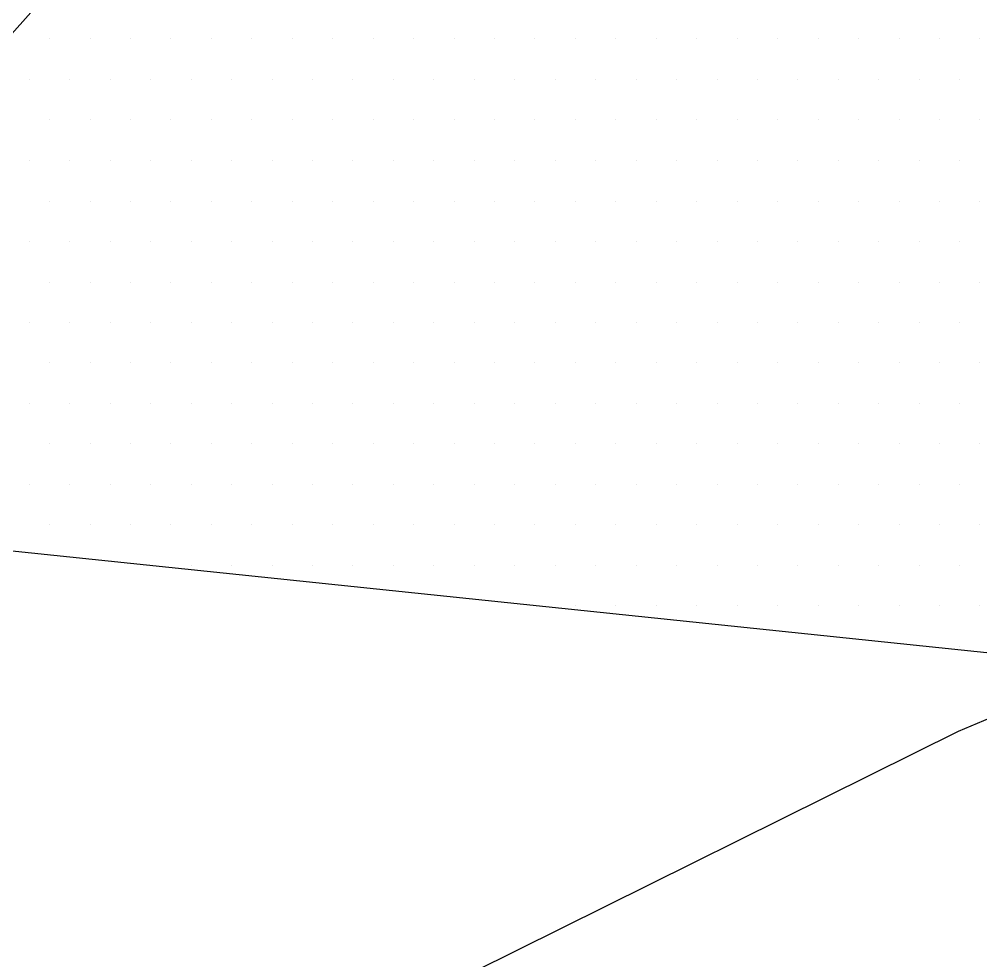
# Paper-space layout 'TOP_A1_00200_01-01-2017_MODELE' of a CAD drawing. Header units: millimetres. Extents: x -52 to 293, y -3 to 294.
# Drawn here: x 201.555 to 202.864, y 135.858 to 137.139 of the extents above; entities that cross this region are included whole.
import ezdxf

# ---------------------------------------------------------------- set-up
doc = ezdxf.new("R2010")
doc.units = ezdxf.units.MM
doc.header["$LTSCALE"] = 2
doc.linetypes.add('CACHEX2', pattern=[0.75, 0.5, -0.25])
for name, color, linetype in [('CALQUE_7', 4, 'Continuous'), ('CARTOUCHE', 7, 'Continuous'), ('rosace', 7, 'Continuous')]:
    doc.layers.add(name, color=color, linetype=linetype)

# ---------------------------------------------------------------- blocks, each defined once
blk = doc.blocks.new('A$C715108E3')
at = {"layer": 'CALQUE_7', "color": 131}
for p, q in [((-17.7718, -1.9557), (-17.7718, -1.9557)), ((-17.6798, -1.9557), (-17.6798, -1.9557)), ((-17.588, -1.9557), (-17.588, -1.9557)), ((-17.4965, -1.9557), (-17.4965, -1.9557)), ((-17.4049, -1.9557), (-17.4049, -1.9557)), ((-17.3129, -1.9557), (-17.3129, -1.9557)), ((-17.2214, -1.9557), (-17.2214, -1.9557)), ((-17.1296, -1.9557), (-17.1296, -1.9557)), ((-17.0377, -1.9557), (-17.0377, -1.9557)), ((-16.9465, -1.9557), (-16.9465, -1.9557)), ((-16.8544, -1.9557), (-16.8544, -1.9557)), ((-16.7626, -1.9557), (-16.7626, -1.9557)), ((-16.6712, -1.9557), (-16.6712, -1.9557)), ((-16.5793, -1.9557), (-16.5793, -1.9557)), ((-16.4875, -1.9557), (-16.4875, -1.9557)), ((-16.3955, -1.9557), (-16.3955, -1.9557)), ((-16.3042, -1.9557), (-16.3042, -1.9557)), ((-16.2122, -1.9557), (-16.2122, -1.9557)), ((-16.1205, -1.9557), (-16.1205, -1.9557)), ((-16.0289, -1.9557), (-16.0289, -1.9557)), ((-15.9369, -1.9557), (-15.9369, -1.9557)), ((-15.8452, -1.9557), (-15.8452, -1.9557)), ((-15.7536, -1.9557), (-15.7536, -1.9557)), ((-15.6619, -1.9557), (-15.6619, -1.9557)), ((-17.8176, -2.0481), (-17.8176, -2.0481)), ((-17.7263, -2.0481), (-17.7263, -2.0481)), ((-17.6343, -2.0481), (-17.6343, -2.0481)), ((-17.5426, -2.0481), (-17.5426, -2.0481)), ((-17.4506, -2.0481), (-17.4506, -2.0481)), ((-17.359, -2.0481), (-17.359, -2.0481)), ((-17.2673, -2.0481), (-17.2673, -2.0481)), ((-17.1753, -2.0481), (-17.1753, -2.0481)), ((-17.084, -2.0481), (-17.084, -2.0481)), ((-16.992, -2.0481), (-16.992, -2.0481)), ((-16.9002, -2.0481), (-16.9002, -2.0481)), ((-16.8087, -2.0481), (-16.8087, -2.0481)), ((-16.7169, -2.0481), (-16.7169, -2.0481)), ((-16.625, -2.0481), (-16.625, -2.0481)), ((-16.5336, -2.0481), (-16.5336, -2.0481)), ((-16.4418, -2.0481), (-16.4418, -2.0481)), ((-16.3497, -2.0481), (-16.3497, -2.0481)), ((-16.2577, -2.0481), (-16.2577, -2.0481)), ((-16.1666, -2.0481), (-16.1666, -2.0481)), ((-16.0746, -2.0481), (-16.0746, -2.0481)), ((-15.983, -2.0481), (-15.983, -2.0481)), ((-15.8913, -2.0481), (-15.8913, -2.0481)), ((-15.7997, -2.0481), (-15.7997, -2.0481)), ((-15.7077, -2.0481), (-15.7077, -2.0481)), ((-17.7718, -2.1393), (-17.7718, -2.1393)), ((-17.6798, -2.1393), (-17.6798, -2.1393)), ((-17.588, -2.1393), (-17.588, -2.1393)), ((-17.4965, -2.1393), (-17.4965, -2.1393)), ((-17.4049, -2.1393), (-17.4049, -2.1393)), ((-17.3129, -2.1393), (-17.3129, -2.1393)), ((-17.2214, -2.1393), (-17.2214, -2.1393)), ((-17.1296, -2.1393), (-17.1296, -2.1393)), ((-17.0377, -2.1393), (-17.0377, -2.1393)), ((-16.9465, -2.1393), (-16.9465, -2.1393)), ((-16.8544, -2.1393), (-16.8544, -2.1393)), ((-16.7626, -2.1393), (-16.7626, -2.1393)), ((-16.6712, -2.1393), (-16.6712, -2.1393)), ((-16.5793, -2.1393), (-16.5793, -2.1393)), ((-16.4875, -2.1393), (-16.4875, -2.1393)), ((-16.3955, -2.1393), (-16.3955, -2.1393)), ((-16.3042, -2.1393), (-16.3042, -2.1393)), ((-16.2122, -2.1393), (-16.2122, -2.1393)), ((-16.1205, -2.1393), (-16.1205, -2.1393)), ((-16.0289, -2.1393), (-16.0289, -2.1393)), ((-15.9369, -2.1393), (-15.9369, -2.1393)), ((-15.8452, -2.1393), (-15.8452, -2.1393)), ((-15.7536, -2.1393), (-15.7536, -2.1393)), ((-15.6619, -2.1393), (-15.6619, -2.1393)), ((-17.8176, -2.231), (-17.8176, -2.231)), ((-17.7263, -2.231), (-17.7263, -2.231)), ((-17.6343, -2.231), (-17.6343, -2.231)), ((-17.5426, -2.231), (-17.5426, -2.231)), ((-17.4506, -2.231), (-17.4506, -2.231)), ((-17.359, -2.231), (-17.359, -2.231)), ((-17.2673, -2.231), (-17.2673, -2.231)), ((-17.1753, -2.231), (-17.1753, -2.231)), ((-17.084, -2.231), (-17.084, -2.231)), ((-16.992, -2.231), (-16.992, -2.231)), ((-16.9002, -2.231), (-16.9002, -2.231)), ((-16.8087, -2.231), (-16.8087, -2.231)), ((-16.7169, -2.231), (-16.7169, -2.231)), ((-16.625, -2.231), (-16.625, -2.231)), ((-16.5336, -2.231), (-16.5336, -2.231)), ((-16.4418, -2.231), (-16.4418, -2.231)), ((-16.3497, -2.231), (-16.3497, -2.231)), ((-16.2577, -2.231), (-16.2577, -2.231)), ((-16.1666, -2.231), (-16.1666, -2.231)), ((-16.0746, -2.231), (-16.0746, -2.231)), ((-15.983, -2.231), (-15.983, -2.231)), ((-15.8913, -2.231), (-15.8913, -2.231)), ((-15.7997, -2.231), (-15.7997, -2.231)), ((-15.7077, -2.231), (-15.7077, -2.231)), ((-17.7718, -2.3232), (-17.7718, -2.3232)), ((-17.6798, -2.3232), (-17.6798, -2.3232)), ((-17.588, -2.3232), (-17.588, -2.3232)), ((-17.4965, -2.3232), (-17.4965, -2.3232)), ((-17.4049, -2.3232), (-17.4049, -2.3232)), ((-17.3129, -2.3232), (-17.3129, -2.3232)), ((-17.2214, -2.3232), (-17.2214, -2.3232)), ((-17.1296, -2.3232), (-17.1296, -2.3232)), ((-17.0377, -2.3232), (-17.0377, -2.3232)), ((-16.9465, -2.3232), (-16.9465, -2.3232)), ((-16.8544, -2.3232), (-16.8544, -2.3232)), ((-16.7626, -2.3232), (-16.7626, -2.3232)), ((-16.6712, -2.3232), (-16.6712, -2.3232)), ((-16.5793, -2.3232), (-16.5793, -2.3232)), ((-16.4875, -2.3232), (-16.4875, -2.3232)), ((-16.3955, -2.3232), (-16.3955, -2.3232)), ((-16.3042, -2.3232), (-16.3042, -2.3232)), ((-16.2122, -2.3232), (-16.2122, -2.3232)), ((-16.1205, -2.3232), (-16.1205, -2.3232)), ((-16.0289, -2.3232), (-16.0289, -2.3232)), ((-15.9369, -2.3232), (-15.9369, -2.3232)), ((-15.8452, -2.3232), (-15.8452, -2.3232)), ((-15.7536, -2.3232), (-15.7536, -2.3232)), ((-15.6619, -2.3232), (-15.6619, -2.3232)), ((-17.8176, -2.4146), (-17.8176, -2.4146)), ((-17.7263, -2.4146), (-17.7263, -2.4146)), ((-17.6343, -2.4146), (-17.6343, -2.4146)), ((-17.5426, -2.4146), (-17.5426, -2.4146)), ((-17.4506, -2.4146), (-17.4506, -2.4146)), ((-17.359, -2.4146), (-17.359, -2.4146)), ((-17.2673, -2.4146), (-17.2673, -2.4146)), ((-17.1753, -2.4146), (-17.1753, -2.4146)), ((-17.084, -2.4146), (-17.084, -2.4146)), ((-16.992, -2.4146), (-16.992, -2.4146)), ((-16.9002, -2.4146), (-16.9002, -2.4146)), ((-16.8087, -2.4146), (-16.8087, -2.4146)), ((-16.7169, -2.4146), (-16.7169, -2.4146)), ((-16.625, -2.4146), (-16.625, -2.4146)), ((-16.5336, -2.4146), (-16.5336, -2.4146)), ((-16.4418, -2.4146), (-16.4418, -2.4146)), ((-16.3497, -2.4146), (-16.3497, -2.4146)), ((-16.2577, -2.4146), (-16.2577, -2.4146)), ((-16.1666, -2.4146), (-16.1666, -2.4146)), ((-16.0746, -2.4146), (-16.0746, -2.4146)), ((-15.983, -2.4146), (-15.983, -2.4146)), ((-15.8913, -2.4146), (-15.8913, -2.4146)), ((-15.7997, -2.4146), (-15.7997, -2.4146)), ((-15.7077, -2.4146), (-15.7077, -2.4146)), ((-17.7718, -2.507), (-17.7718, -2.507)), ((-17.6798, -2.507), (-17.6798, -2.507)), ((-17.588, -2.507), (-17.588, -2.507)), ((-17.4965, -2.507), (-17.4965, -2.507)), ((-17.4049, -2.507), (-17.4049, -2.507)), ((-17.3129, -2.507), (-17.3129, -2.507)), ((-17.2214, -2.507), (-17.2214, -2.507)), ((-17.1296, -2.507), (-17.1296, -2.507)), ((-17.0377, -2.507), (-17.0377, -2.507)), ((-16.9465, -2.507), (-16.9465, -2.507)), ((-16.8544, -2.507), (-16.8544, -2.507)), ((-16.7626, -2.507), (-16.7626, -2.507)), ((-16.6712, -2.507), (-16.6712, -2.507)), ((-16.5793, -2.507), (-16.5793, -2.507)), ((-16.4875, -2.507), (-16.4875, -2.507)), ((-16.3955, -2.507), (-16.3955, -2.507)), ((-16.3042, -2.507), (-16.3042, -2.507)), ((-16.2122, -2.507), (-16.2122, -2.507)), ((-16.1205, -2.507), (-16.1205, -2.507)), ((-16.0289, -2.507), (-16.0289, -2.507)), ((-15.9369, -2.507), (-15.9369, -2.507)), ((-15.8452, -2.507), (-15.8452, -2.507)), ((-15.7536, -2.507), (-15.7536, -2.507)), ((-15.6619, -2.507), (-15.6619, -2.507)), ((-17.8176, -2.5983), (-17.8176, -2.5983)), ((-17.7263, -2.5983), (-17.7263, -2.5983)), ((-17.6343, -2.5983), (-17.6343, -2.5983)), ((-17.5426, -2.5983), (-17.5426, -2.5983)), ((-17.4506, -2.5983), (-17.4506, -2.5983)), ((-17.359, -2.5983), (-17.359, -2.5983)), ((-17.2673, -2.5983), (-17.2673, -2.5983)), ((-17.1753, -2.5983), (-17.1753, -2.5983)), ((-17.084, -2.5983), (-17.084, -2.5983)), ((-16.992, -2.5983), (-16.992, -2.5983)), ((-16.9002, -2.5983), (-16.9002, -2.5983)), ((-16.8087, -2.5983), (-16.8087, -2.5983)), ((-16.7169, -2.5983), (-16.7169, -2.5983)), ((-16.625, -2.5983), (-16.625, -2.5983)), ((-16.5336, -2.5983), (-16.5336, -2.5983)), ((-16.4418, -2.5983), (-16.4418, -2.5983)), ((-16.3497, -2.5983), (-16.3497, -2.5983)), ((-16.2577, -2.5983), (-16.2577, -2.5983)), ((-16.1666, -2.5983), (-16.1666, -2.5983)), ((-16.0746, -2.5983), (-16.0746, -2.5983)), ((-15.983, -2.5983), (-15.983, -2.5983)), ((-15.8913, -2.5983), (-15.8913, -2.5983)), ((-15.7997, -2.5983), (-15.7997, -2.5983)), ((-15.7077, -2.5983), (-15.7077, -2.5983)), ((-17.7718, -2.6898), (-17.7718, -2.6898)), ((-17.6798, -2.6898), (-17.6798, -2.6898)), ((-17.588, -2.6898), (-17.588, -2.6898)), ((-17.4965, -2.6898), (-17.4965, -2.6898)), ((-17.4049, -2.6898), (-17.4049, -2.6898)), ((-17.3129, -2.6898), (-17.3129, -2.6898)), ((-17.2214, -2.6898), (-17.2214, -2.6898)), ((-17.1296, -2.6898), (-17.1296, -2.6898)), ((-17.0377, -2.6898), (-17.0377, -2.6898)), ((-16.9465, -2.6898), (-16.9465, -2.6898)), ((-16.8544, -2.6898), (-16.8544, -2.6898)), ((-16.7626, -2.6898), (-16.7626, -2.6898)), ((-16.6712, -2.6898), (-16.6712, -2.6898)), ((-16.5793, -2.6898), (-16.5793, -2.6898)), ((-16.4875, -2.6898), (-16.4875, -2.6898)), ((-16.3955, -2.6898), (-16.3955, -2.6898)), ((-16.3042, -2.6898), (-16.3042, -2.6898)), ((-16.2122, -2.6898), (-16.2122, -2.6898)), ((-16.1205, -2.6898), (-16.1205, -2.6898)), ((-16.0289, -2.6898), (-16.0289, -2.6898)), ((-15.9369, -2.6898), (-15.9369, -2.6898)), ((-15.8452, -2.6898), (-15.8452, -2.6898)), ((-15.7536, -2.6898), (-15.7536, -2.6898)), ((-15.6619, -2.6898), (-15.6619, -2.6898)), ((-17.8176, -2.782), (-17.8176, -2.782)), ((-17.7263, -2.782), (-17.7263, -2.782)), ((-17.6343, -2.782), (-17.6343, -2.782)), ((-17.5426, -2.782), (-17.5426, -2.782)), ((-17.4506, -2.782), (-17.4506, -2.782)), ((-17.359, -2.782), (-17.359, -2.782)), ((-17.2673, -2.782), (-17.2673, -2.782)), ((-17.1753, -2.782), (-17.1753, -2.782)), ((-17.084, -2.782), (-17.084, -2.782)), ((-16.992, -2.782), (-16.992, -2.782)), ((-16.9002, -2.782), (-16.9002, -2.782)), ((-16.8087, -2.782), (-16.8087, -2.782)), ((-16.7169, -2.782), (-16.7169, -2.782)), ((-16.625, -2.782), (-16.625, -2.782)), ((-16.5336, -2.782), (-16.5336, -2.782)), ((-16.4418, -2.782), (-16.4418, -2.782)), ((-16.3497, -2.782), (-16.3497, -2.782)), ((-16.2577, -2.782), (-16.2577, -2.782)), ((-16.1666, -2.782), (-16.1666, -2.782)), ((-16.0746, -2.782), (-16.0746, -2.782)), ((-15.983, -2.782), (-15.983, -2.782)), ((-15.8913, -2.782), (-15.8913, -2.782)), ((-15.7997, -2.782), (-15.7997, -2.782)), ((-15.7077, -2.782), (-15.7077, -2.782)), ((-17.7718, -2.8736), (-17.7718, -2.8736)), ((-17.6798, -2.8736), (-17.6798, -2.8736)), ((-17.588, -2.8736), (-17.588, -2.8736)), ((-17.4965, -2.8736), (-17.4965, -2.8736)), ((-17.4049, -2.8736), (-17.4049, -2.8736)), ((-17.3129, -2.8736), (-17.3129, -2.8736)), ((-17.2214, -2.8736), (-17.2214, -2.8736)), ((-17.1296, -2.8736), (-17.1296, -2.8736)), ((-17.0377, -2.8736), (-17.0377, -2.8736)), ((-16.9465, -2.8736), (-16.9465, -2.8736)), ((-16.8544, -2.8736), (-16.8544, -2.8736)), ((-16.7626, -2.8736), (-16.7626, -2.8736)), ((-16.6712, -2.8736), (-16.6712, -2.8736)), ((-16.5793, -2.8736), (-16.5793, -2.8736)), ((-16.4875, -2.8736), (-16.4875, -2.8736)), ((-16.3955, -2.8736), (-16.3955, -2.8736)), ((-16.3042, -2.8736), (-16.3042, -2.8736)), ((-16.2122, -2.8736), (-16.2122, -2.8736)), ((-16.1205, -2.8736), (-16.1205, -2.8736)), ((-16.0289, -2.8736), (-16.0289, -2.8736)), ((-15.9369, -2.8736), (-15.9369, -2.8736)), ((-15.8452, -2.8736), (-15.8452, -2.8736)), ((-15.7536, -2.8736), (-15.7536, -2.8736)), ((-15.6619, -2.8736), (-15.6619, -2.8736)), ((-17.8176, -2.9649), (-17.8176, -2.9649)), ((-17.7263, -2.9649), (-17.7263, -2.9649)), ((-17.6343, -2.9649), (-17.6343, -2.9649)), ((-17.5426, -2.9649), (-17.5426, -2.9649)), ((-17.4506, -2.9649), (-17.4506, -2.9649)), ((-17.359, -2.9649), (-17.359, -2.9649)), ((-17.2673, -2.9649), (-17.2673, -2.9649)), ((-17.1753, -2.9649), (-17.1753, -2.9649)), ((-17.084, -2.9649), (-17.084, -2.9649)), ((-16.992, -2.9649), (-16.992, -2.9649)), ((-16.9002, -2.9649), (-16.9002, -2.9649)), ((-16.8087, -2.9649), (-16.8087, -2.9649)), ((-16.7169, -2.9649), (-16.7169, -2.9649)), ((-16.625, -2.9649), (-16.625, -2.9649)), ((-16.5336, -2.9649), (-16.5336, -2.9649)), ((-16.4418, -2.9649), (-16.4418, -2.9649)), ((-16.3497, -2.9649), (-16.3497, -2.9649)), ((-16.2577, -2.9649), (-16.2577, -2.9649)), ((-16.1666, -2.9649), (-16.1666, -2.9649)), ((-16.0746, -2.9649), (-16.0746, -2.9649)), ((-15.983, -2.9649), (-15.983, -2.9649)), ((-15.8913, -2.9649), (-15.8913, -2.9649)), ((-15.7997, -2.9649), (-15.7997, -2.9649)), ((-15.7077, -2.9649), (-15.7077, -2.9649)), ((-17.7718, -3.0573), (-17.7718, -3.0573)), ((-17.6798, -3.0573), (-17.6798, -3.0573)), ((-17.588, -3.0573), (-17.588, -3.0573)), ((-17.4965, -3.0573), (-17.4965, -3.0573)), ((-17.4049, -3.0573), (-17.4049, -3.0573)), ((-17.3129, -3.0573), (-17.3129, -3.0573)), ((-17.2214, -3.0573), (-17.2214, -3.0573)), ((-17.1296, -3.0573), (-17.1296, -3.0573)), ((-17.0377, -3.0573), (-17.0377, -3.0573)), ((-16.9465, -3.0573), (-16.9465, -3.0573)), ((-16.8544, -3.0573), (-16.8544, -3.0573)), ((-16.7626, -3.0573), (-16.7626, -3.0573)), ((-16.6712, -3.0573), (-16.6712, -3.0573)), ((-16.5793, -3.0573), (-16.5793, -3.0573)), ((-16.4875, -3.0573), (-16.4875, -3.0573)), ((-16.3955, -3.0573), (-16.3955, -3.0573)), ((-16.3042, -3.0573), (-16.3042, -3.0573)), ((-16.2122, -3.0573), (-16.2122, -3.0573)), ((-16.1205, -3.0573), (-16.1205, -3.0573)), ((-16.0289, -3.0573), (-16.0289, -3.0573)), ((-15.9369, -3.0573), (-15.9369, -3.0573)), ((-15.8452, -3.0573), (-15.8452, -3.0573)), ((-15.7536, -3.0573), (-15.7536, -3.0573)), ((-15.6619, -3.0573), (-15.6619, -3.0573)), ((-17.5441, -3.1485), (-17.5441, -3.1485)), ((-17.5426, -3.1485), (-17.5426, -3.1485)), ((-17.4506, -3.1485), (-17.4506, -3.1485)), ((-17.359, -3.1485), (-17.359, -3.1485)), ((-17.2673, -3.1485), (-17.2673, -3.1485)), ((-17.1753, -3.1485), (-17.1753, -3.1485)), ((-17.084, -3.1485), (-17.084, -3.1485)), ((-16.992, -3.1485), (-16.992, -3.1485)), ((-16.9002, -3.1485), (-16.9002, -3.1485)), ((-16.8087, -3.1485), (-16.8087, -3.1485)), ((-16.7169, -3.1485), (-16.7169, -3.1485)), ((-16.625, -3.1485), (-16.625, -3.1485)), ((-16.5336, -3.1485), (-16.5336, -3.1485)), ((-16.4418, -3.1485), (-16.4418, -3.1485)), ((-16.3497, -3.1485), (-16.3497, -3.1485)), ((-16.2577, -3.1485), (-16.2577, -3.1485)), ((-16.1666, -3.1485), (-16.1666, -3.1485)), ((-16.0746, -3.1485), (-16.0746, -3.1485)), ((-15.983, -3.1485), (-15.983, -3.1485)), ((-15.8913, -3.1485), (-15.8913, -3.1485)), ((-15.7997, -3.1485), (-15.7997, -3.1485)), ((-15.7077, -3.1485), (-15.7077, -3.1485)), ((-16.664, -3.24), (-16.664, -3.24)), ((-16.5793, -3.24), (-16.5793, -3.24)), ((-16.4875, -3.24), (-16.4875, -3.24)), ((-16.3955, -3.24), (-16.3955, -3.24)), ((-16.3042, -3.24), (-16.3042, -3.24)), ((-16.2122, -3.24), (-16.2122, -3.24)), ((-16.1205, -3.24), (-16.1205, -3.24)), ((-16.0289, -3.24), (-16.0289, -3.24)), ((-15.9369, -3.24), (-15.9369, -3.24)), ((-15.8452, -3.24), (-15.8452, -3.24)), ((-15.7536, -3.24), (-15.7536, -3.24)), ((-15.6619, -3.24), (-15.6619, -3.24)), ((-15.7843, -3.3324), (-15.7843, -3.3324)), ((-15.7077, -3.3324), (-15.7077, -3.3324))]:
    blk.add_line(p, q, dxfattribs=at)
blk.add_lwpolyline([(-17.4242, -1.4573), (-18.4152, -2.5691), (-18.6566, -2.9311), (-18.705, -3.0278), (-11.9873, -3.7284), (-11.0696, -3.3901), (-10.6346, -2.9311), (-6.8859, 2.3168), (-8.5773, 2.3168), (-9.0123, 2.2688), (-11.5252, -1.2823), (-12.7091, 1.3505), (-13.4102, 1.1331), (-14.1349, 0.795), (-14.1589, 0.6743), (-12.951, -2.0066)], close=True, dxfattribs=at)
blk = doc.blocks.new('A$C581E6685')
at = {"layer": 'rosace', "color": 32, "linetype": 'CACHEX2', "ltscale": 1.5}
blk.add_ellipse((-38.0538, 23.8138), major_axis=(-19.0311, -3.534), ratio=0.590567, dxfattribs=at)
at = {"layer": 'rosace', "color": 32}
blk.add_ellipse((-37.6144, 23.8499), major_axis=(-13.5768, -4.2839), ratio=0.791971, dxfattribs=at)
at = {"layer": 'CARTOUCHE'}
blk.add_blockref('A$C715108E3', (-31.6739, 36.3189), dxfattribs=at)

psp = doc.layouts.new('TOP_A1_00200_01-01-2017_MODELE')

# ---------------------------------------------------------------- linework, layer by layer
at = {"layer": 'CARTOUCHE'}
psp.add_rational_spline([(193.9931, 140.7359), (193.9931, 129.8447), (193.9931, 118.9535), (193.9931, 115.1135), (197.8331, 115.1135), (243.3724, 115.1135), (288.9116, 115.1135), (292.7516, 115.1135), (292.7516, 118.9535), (292.7516, 129.8447), (292.7516, 140.7359), (292.7516, 144.5759), (288.9116, 144.5759), (243.3724, 144.5759), (197.8331, 144.5759), (193.9931, 144.5759), (193.9931, 140.7359)], [1, 1, 1, 0.707106781187, 1, 1, 1, 0.707106781187, 1, 1, 1, 0.707106781187, 1, 1, 1, 0.707106781187, 1], degree=2, knots=[0, 0, 0, 1, 1, 2.570796, 2.570796, 3.570796, 3.570796, 5.141593, 5.141593, 6.141593, 6.141593, 7.712389, 7.712389, 8.712389, 8.712389, 10.283185, 10.283185, 10.283185], dxfattribs=at)

# ---------------------------------------------------------------- block references
at = {"layer": 'CARTOUCHE', "xscale": 0.6, "yscale": 0.6, "zscale": 0.6}
psp.add_blockref('A$C581E6685', (231.2638, 116.4941), dxfattribs=at)

doc.saveas('drawing.dxf')
